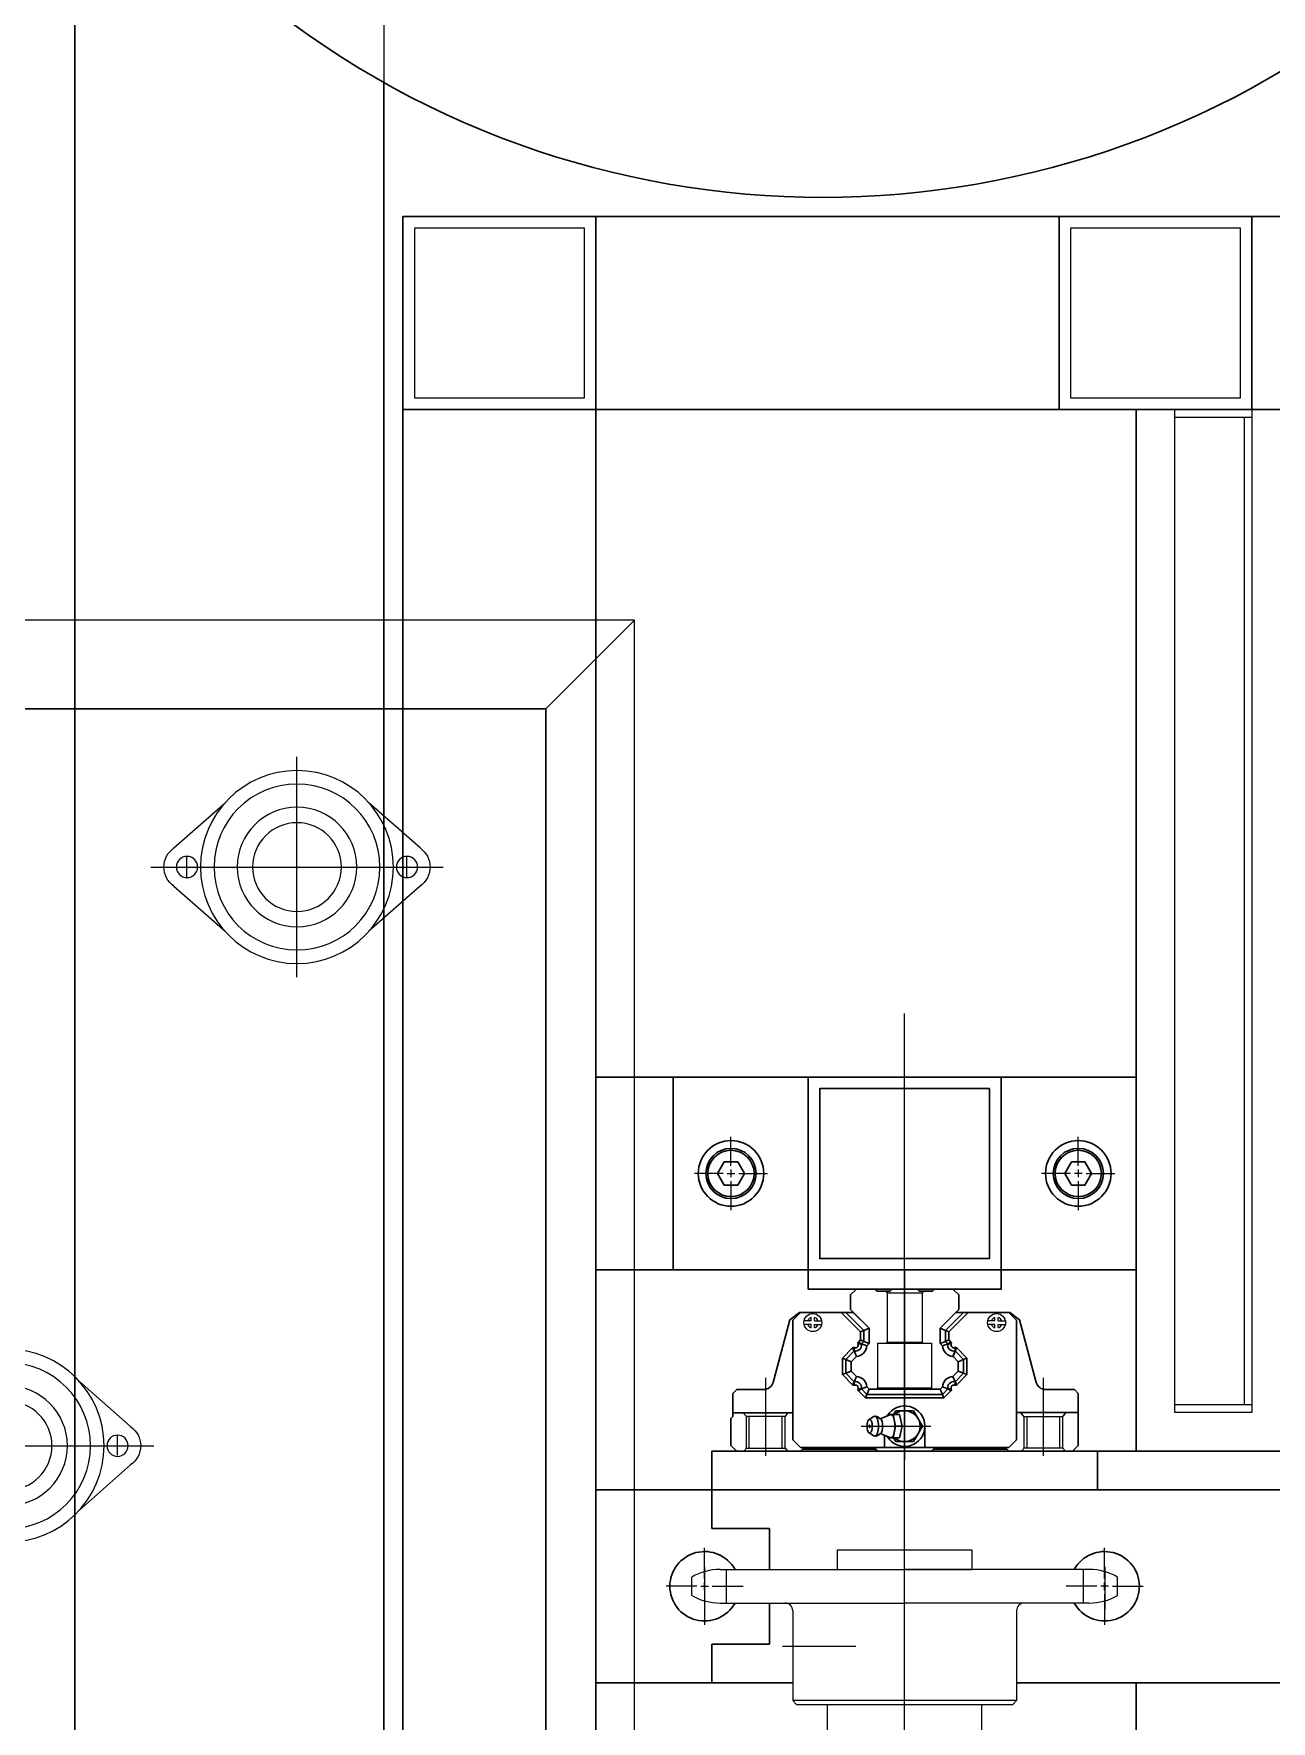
# Model space of a CAD drawing. Extents: x 539033 to 804858, y 468425 to 1263560.
# Drawn here: x 743280.5 to 743601.2, y 509810.5 to 510247.9 of the extents above; entities that cross this region are included whole.
import ezdxf

# ---------------------------------------------------------------- set-up
doc = ezdxf.new("R2010")
doc.units = 0
doc.header["$LTSCALE"] = 1000
doc.header["$MEASUREMENT"] = 0
for name, pattern in [('0', [0, 0]), ('1', [0]), ('ACAD_ISO02W100', [15, 12, -3]), ('ACAD_ISO04W100', [30, 24, -3, 0, -3]), ('CENTER', [50.8, 31.75, -6.35, 6.35, -6.35]), ('CENTER2', [1.125, 0.75, -0.125, 0.125, -0.125]), ('DASH', [0.35, 0.25, -0.1])]:
    doc.linetypes.add(name, pattern=pattern)
doc.layers.get('0').update_dxf_attribs({"linetype": 'CONTINUOUS'})
for name, color, linetype, lineweight in [('2', 7, '1', 15), ('中心線', 4, 'CENTER2', 20), ('图层3', 1, 'ACAD_ISO04W100', 20), ('指線', 3, 'CONTINUOUS', 15), ('点划线', 1, 'ACAD_ISO04W100', 15), ('粗实线', 7, '0', 30), ('虚线', 6, 'ACAD_ISO02W100', 18)]:
    doc.layers.add(name, color=color, linetype=linetype, lineweight=lineweight)
for name, color, linetype in [('图层1', 7, 'CONTINUOUS'), ('摄像头', 7, 'CONTINUOUS'), ('虛線', 7, 'DASH')]:
    doc.layers.add(name, color=color, linetype=linetype)

# ---------------------------------------------------------------- blocks, each defined once
blk = doc.blocks.new('A$C39D3793F')
for p, q in [((5.97, 33.53), (19.23, 45.24)), ((69.75, 33.53), (56.5, 45.24)), ((5.97, 23.62), (19.23, 11.91)), ((69.75, 23.62), (56.5, 11.91))]:
    blk.add_line(p, q)
for centre, radius in [((37.86, 28.58), 25), ((37.86, 28.58), 21.5), ((37.86, 28.58), 15.5), ((37.86, 28.58), 11.5), ((9.36, 28.58), 2.75), ((66.36, 28.58), 2.75)]:
    blk.add_circle(centre, radius)
for centre, start, end in [((9.36, 28.58), 124.3878, 235.6122), ((66.36, 28.58), 304.3878, 55.6122)]:
    blk.add_arc(centre, 6, start, end)
at = {"layer": '2', "color": 1, "linetype": 'CENTER'}
for p, q in [((37.86, 57.15), (37.86, 0)), ((9.36, 31.12), (9.36, 26.03)), ((66.36, 31.12), (66.36, 26.03)), ((0, 28.58), (75.73, 28.58))]:
    blk.add_line(p, q, dxfattribs=at)
blk = doc.blocks.new('A$C1B1E489D')
for points in [[(0, 0), (1254, 0), (1254, 832), (0, 832)], [(0, 832), (1254, 832), (1254, 0), (0, 0)]]:
    blk.add_lwpolyline(points, close=True)
at = {"extrusion": (0, 0, -1), "zscale": -1, "rotation": 180}
for p in [(-1151.64, 819.58), (-1076.64, 669.58)]:
    blk.add_blockref('A$C39D3793F', p, dxfattribs=at)
blk = doc.blocks.new('A$C345078F3')
blk.add_line((7800, 1515), (7777, 1492))
blk.add_lwpolyline([(23, 660), (23, 1492), (7777, 1492), (7777, 660), (7800, 660), (7800, 1515), (0, 1515), (0, 660)])
at = {"linetype": 'ByBlock'}
blk.add_blockref('A$C1B1E489D', (6523, 660), dxfattribs=at)
blk = doc.blocks.new('A$C14401467')
at = {"layer": '图层1'}
for p, q in [((-3.26, 122.39), (-8.04, 122.39)), ((-10, 115.07), (-10, 67.23)), ((-1.3, 115.07), (-1.3, 67.23)), ((-10, 113.52), (-1.3, 113.52)), ((0.7, 96.23), (24, 96.23)), ((24, 96.23), (25, 95.23)), ((24, 96.23), (24, 38.23)), ((25, 39.23), (25, 95.23)), ((219.35, 87.23), (25, 87.23)), ((-10, 19.39), (-10, 67.23)), ((-1.3, 19.39), (-1.3, 67.23)), ((219.35, 47.23), (25, 47.23)), ((0.7, 38.23), (24, 38.23)), ((24, 38.23), (25, 39.23)), ((-10, 20.95), (-1.3, 20.95)), ((-3.26, 12.07), (-8.04, 12.07))]:
    blk.add_line(p, q, dxfattribs=at)
blk.add_lwpolyline([(-15, 49.73), (-10, 49.73), (-10, 84.73), (-15, 84.73)], close=True, dxfattribs=at)
for centre, radius, start, end in [((4.68, 115.07), 14.68, 150.0531, 179.9654), ((-15.98, 115.07), 14.68, 0.0346, 29.9469), ((0.7, 98.23), 2, 180, 270), ((0.7, 36.23), 2, 90, 180), ((4.68, 19.4), 14.68, 180.0346, 209.9469), ((-15.98, 19.4), 14.68, 330.0531, 359.9654)]:
    blk.add_arc(centre, radius, start, end, dxfattribs=at)
at = {"layer": '图层3'}
for p, q in [((-10.67, 119.07), (0.36, 119.07)), ((10, 54.54), (10, 35.61)), ((-10.67, 15.4), (0.36, 15.4))]:
    blk.add_line(p, q, dxfattribs=at)
blk = doc.blocks.new('A$C575F425F')
for p, q in [((1.5, 47.15), (0, 45.65)), ((0, 32.15), (0, 45.65)), ((1.5, 47.15), (18, 47.15)), ((18, 47.15), (18.5, 46.65)), ((18.5, 46.65), (37.5, 46.65)), ((38, 47.15), (37.5, 46.65)), ((38, 47.15), (52, 47.15)), ((52, 47.15), (52.5, 46.65)), ((52.5, 46.65), (71.5, 46.65)), ((72, 47.15), (71.5, 46.65)), ((72, 47.15), (88.5, 47.15)), ((88.5, 47.15), (90, 45.65)), ((90, 45.65), (90, 38.65)), ((90, 38.65), (89.5, 38.15)), ((89.5, 38.15), (89.5, 32.15)), ((0, 32.15), (1, 31.15)), ((1, 31.15), (8.49, 31.15)), ((88.5, 31.15), (81.51, 31.15)), ((88.5, 31.15), (89.5, 32.15)), ((15.25, 13.09), (10.91, 29.3)), ((74.75, 13.09), (79.09, 29.3)), ((15.25, 13.09), (17.77, 11.15)), ((17.77, 11.15), (31.7, 11.15)), ((72.23, 11.15), (58.3, 11.15)), ((74.75, 13.09), (72.23, 11.15))]:
    blk.add_line(p, q)
at = {"ltscale": 0.27}
for p, q in [((16, 44.16), (18, 46.16)), ((18, 46.16), (16, 44.16)), ((16, 44.16), (16, 13.16)), ((16, 13.16), (16, 44.16)), ((72, 46.16), (18, 46.16)), ((18, 46.16), (72, 46.16)), ((39.75, 40.66), (39.75, 46.16)), ((39.75, 40.66), (39.75, 46.16)), ((42.69, 44.66), (40.38, 40.66)), ((42.69, 44.66), (47.31, 44.66)), ((47.89, 43.66), (47.31, 44.66)), ((50.25, 42.98), (50.25, 46.16)), ((50.25, 42.98), (50.25, 46.16)), ((72, 46.16), (74, 44.16)), ((74, 44.16), (72, 46.16)), ((74, 13.16), (74, 44.16)), ((74, 44.16), (74, 13.16)), ((40.38, 40.66), (42.69, 36.66)), ((45.64, 40.66), (46.3, 43.66)), ((45.64, 40.66), (47.33, 40.66)), ((46.3, 37.66), (45.64, 40.66)), ((46.3, 43.66), (49.32, 43.66)), ((47.33, 40.66), (47.99, 43.66)), ((47.99, 37.66), (47.33, 40.66)), ((47.5, 40.66), (47.53, 41.24)), ((47.53, 40.07), (47.5, 40.66)), ((47.53, 41.24), (47.59, 41.8)), ((47.59, 39.51), (47.53, 40.07)), ((47.59, 41.8), (47.7, 42.32)), ((47.7, 38.99), (47.59, 39.51)), ((47.7, 42.32), (47.84, 42.78)), ((47.84, 42.78), (48.01, 43.15)), ((48.01, 43.15), (48.21, 43.43)), ((48.21, 43.43), (48.43, 43.6)), ((48.43, 43.6), (48.65, 43.66)), ((48.65, 43.66), (48.88, 43.6)), ((48.88, 43.6), (50.88, 42.69)), ((49.38, 43.37), (49.32, 43.66)), ((50.68, 40.66), (50.7, 41.04)), ((50.7, 40.27), (50.68, 40.66)), ((50.7, 41.04), (50.74, 41.4)), ((50.74, 39.91), (50.7, 40.27)), ((50.74, 41.4), (50.81, 41.74)), ((50.81, 39.57), (50.74, 39.91)), ((50.81, 41.74), (50.9, 42.04)), ((50.9, 39.28), (50.81, 39.57)), ((50.88, 42.69), (51.12, 42.59)), ((50.9, 42.04), (51.01, 42.28)), ((51.01, 42.28), (51.14, 42.46)), ((51.12, 42.59), (51.33, 42.6)), ((51.14, 42.46), (51.28, 42.57)), ((51.28, 42.57), (51.33, 42.6)), ((51.33, 42.6), (51.89, 42.97)), ((51.72, 42.83), (51.89, 42.97)), ((51.79, 40.66), (51.81, 41.15)), ((51.81, 40.16), (51.79, 40.66)), ((51.81, 41.15), (51.86, 41.63)), ((51.86, 39.68), (51.81, 40.16)), ((51.86, 41.63), (51.95, 42.07)), ((51.95, 39.24), (51.86, 39.68)), ((51.89, 42.97), (52.21, 43.13)), ((51.95, 42.07), (52.07, 42.46)), ((52.07, 42.46), (52.22, 42.78)), ((52.21, 43.13), (52.4, 43.18)), ((52.22, 42.78), (52.39, 43.01)), ((52.39, 43.01), (52.57, 43.16)), ((52.4, 43.18), (52.76, 43.21)), ((52.57, 43.16), (52.76, 43.21)), ((52.76, 43.21), (52.95, 43.16)), ((52.95, 43.16), (54.21, 42.41)), ((53.39, 40.66), (53.4, 41)), ((53.4, 40.31), (53.39, 40.66)), ((53.4, 41), (53.44, 41.34)), ((53.44, 39.97), (53.4, 40.31)), ((53.44, 41.34), (53.5, 41.65)), ((53.5, 39.66), (53.44, 39.97)), ((53.5, 41.65), (53.59, 41.92)), ((53.59, 39.39), (53.5, 39.66)), ((53.59, 41.92), (53.69, 42.14)), ((53.69, 39.17), (53.59, 39.39)), ((53.69, 42.14), (53.81, 42.31)), ((53.81, 42.31), (53.94, 42.41)), ((53.94, 42.41), (54.07, 42.45)), ((54.07, 42.45), (54.21, 42.41)), ((54.21, 42.41), (54.33, 42.31)), ((54.45, 42.14), (54.33, 42.31)), ((54.56, 41.92), (54.45, 42.14)), ((54.45, 39.17), (54.56, 39.39)), ((54.64, 41.65), (54.56, 41.92)), ((54.56, 39.39), (54.64, 39.66)), ((54.7, 41.34), (54.64, 41.65)), ((54.64, 39.66), (54.7, 39.97)), ((54.74, 41), (54.7, 41.34)), ((54.7, 39.97), (54.74, 40.31)), ((54.76, 40.66), (54.74, 41)), ((54.74, 40.31), (54.76, 40.66)), ((16, 37.15), (0, 37.15)), ((47.31, 36.66), (42.69, 36.66)), ((46.3, 37.66), (49.32, 37.66)), ((47.89, 37.66), (47.31, 36.66)), ((47.84, 38.53), (47.7, 38.99)), ((48.01, 38.16), (47.84, 38.53)), ((48.21, 37.88), (48.01, 38.16)), ((48.21, 37.88), (48.43, 37.71)), ((48.43, 37.71), (48.65, 37.66)), ((48.65, 37.66), (48.88, 37.71)), ((48.88, 37.71), (50.88, 38.62)), ((49.32, 37.66), (49.38, 37.94)), ((50.88, 38.62), (51.12, 38.72)), ((51.01, 39.03), (50.9, 39.28)), ((51.14, 38.85), (51.01, 39.03)), ((51.07, 38.72), (51.12, 38.72)), ((51.12, 38.72), (51.33, 38.71)), ((51.14, 38.85), (51.28, 38.74)), ((51.28, 38.74), (51.33, 38.71)), ((51.33, 38.71), (51.89, 38.34)), ((51.89, 38.34), (52.21, 38.18)), ((52.07, 38.85), (51.95, 39.24)), ((52.22, 38.53), (52.07, 38.85)), ((52.21, 38.18), (52.4, 38.13)), ((52.39, 38.3), (52.22, 38.53)), ((52.39, 38.3), (52.57, 38.15)), ((52.4, 38.13), (52.76, 38.1)), ((52.57, 38.15), (52.76, 38.1)), ((52.76, 38.1), (52.95, 38.15)), ((52.95, 38.15), (54.21, 38.9)), ((53.81, 39), (53.69, 39.17)), ((53.8, 39.02), (53.8, 39.02)), ((53.81, 39), (53.94, 38.9)), ((53.94, 38.9), (54.07, 38.86)), ((54.07, 38.86), (54.21, 38.9)), ((54.21, 38.9), (54.33, 39)), ((54.33, 39), (54.45, 39.17)), ((74, 37.16), (89.5, 37.16)), ((33.79, 31), (32.92, 30.92)), ((33.79, 31), (32.92, 30.92)), ((34.86, 33.29), (33.03, 31.46)), ((34.86, 33.29), (33.03, 31.46)), ((33.79, 31), (33.03, 31.46)), ((33.79, 31), (33.03, 31.46)), ((35.22, 32.43), (33.79, 31)), ((35.22, 32.43), (33.79, 31)), ((35.19, 30.45), (33.79, 31)), ((35.2, 30.46), (33.79, 31)), ((55.14, 33.29), (34.86, 33.29)), ((35.22, 32.43), (34.86, 33.29)), ((34.86, 33.29), (55.14, 33.29)), ((35.22, 32.43), (34.86, 33.29)), ((35.79, 31.06), (35.2, 30.46)), ((35.79, 31.06), (35.2, 30.46)), ((35.22, 32.43), (54.78, 32.43)), ((54.78, 32.43), (35.22, 32.43)), ((35.79, 31.06), (35.22, 32.43)), ((35.79, 31.06), (35.22, 32.43)), ((35.79, 31.06), (54.21, 31.06)), ((54.21, 31.06), (35.79, 31.06)), ((35.79, 31.06), (54.21, 31.06)), ((54.21, 31.06), (35.79, 31.06)), ((54.11, 31.06), (35.89, 31.06)), ((35.89, 31.06), (54.11, 31.06)), ((54.11, 31.06), (35.89, 31.06)), ((35.89, 31.06), (54.11, 31.06)), ((54.21, 31.06), (54.78, 32.43)), ((54.21, 31.06), (54.78, 32.43)), ((54.21, 31.06), (54.8, 30.46)), ((54.21, 31.06), (54.8, 30.46)), ((54.21, 31.06), (54.8, 30.46)), ((54.21, 31.06), (54.8, 30.46)), ((54.78, 32.43), (55.14, 33.29)), ((54.78, 32.43), (55.14, 33.29)), ((54.78, 32.43), (56.21, 31)), ((54.78, 32.43), (56.21, 31)), ((54.8, 30.46), (56.21, 31)), ((54.8, 30.45), (56.21, 31)), ((55.14, 33.29), (56.97, 31.46)), ((55.14, 33.29), (56.97, 31.46)), ((56.21, 31), (56.97, 31.46)), ((56.21, 31), (56.97, 31.46)), ((56.21, 31), (57.08, 30.92)), ((56.21, 31), (57.08, 30.92)), ((31.48, 29.92), (28.86, 27.29)), ((31.48, 29.92), (28.86, 27.29)), ((28.86, 23.01), (28.86, 27.29)), ((28.86, 23.01), (28.86, 27.29)), ((29.73, 26.93), (28.86, 27.29)), ((29.73, 26.93), (28.86, 27.29)), ((31.94, 29.15), (29.73, 26.93)), ((31.94, 29.15), (29.73, 26.93)), ((31.1, 26.37), (29.73, 26.93)), ((31.1, 26.37), (29.73, 26.93)), ((29.73, 23.37), (29.73, 26.93)), ((29.73, 23.37), (29.73, 26.93)), ((32.48, 27.75), (31.1, 26.37)), ((32.48, 27.75), (31.1, 26.37)), ((31.1, 23.94), (31.1, 26.37)), ((31.1, 23.94), (31.1, 26.37)), ((31.1, 23.94), (31.1, 26.37)), ((31.1, 23.94), (31.1, 26.37)), ((31.94, 29.15), (31.48, 29.92)), ((31.94, 29.15), (31.48, 29.92)), ((31.94, 29.15), (32.02, 30.03)), ((31.94, 29.15), (32.02, 30.03)), ((32.48, 27.75), (31.94, 29.15)), ((32.48, 27.75), (31.94, 29.15)), ((57.52, 27.75), (58.06, 29.15)), ((57.52, 27.75), (58.06, 29.15)), ((57.52, 27.75), (58.9, 26.37)), ((57.52, 27.75), (58.9, 26.37)), ((57.52, 27.75), (58.9, 26.37)), ((57.52, 27.75), (58.9, 26.37)), ((58.06, 29.15), (57.98, 30.03)), ((58.06, 29.15), (57.98, 30.03)), ((58.06, 29.15), (58.51, 29.92)), ((58.06, 29.15), (58.51, 29.92)), ((58.06, 29.15), (60.27, 26.93)), ((58.06, 29.15), (60.27, 26.93)), ((58.51, 29.92), (61.14, 27.29)), ((58.51, 29.92), (61.14, 27.29)), ((58.9, 26.37), (60.27, 26.93)), ((58.9, 26.37), (60.27, 26.93)), ((58.9, 23.94), (58.9, 26.37)), ((58.9, 23.94), (58.9, 26.37)), ((58.9, 23.94), (58.9, 26.37)), ((58.9, 23.94), (58.9, 26.37)), ((60.27, 26.93), (61.14, 27.29)), ((60.27, 26.93), (61.14, 27.29)), ((60.27, 23.37), (60.27, 26.93)), ((60.27, 23.37), (60.27, 26.93)), ((61.14, 23.01), (61.14, 27.29)), ((61.14, 23.01), (61.14, 27.29)), ((29.73, 23.37), (28.86, 23.01)), ((29.73, 23.37), (28.86, 23.01)), ((28.86, 23.01), (31.48, 20.39)), ((28.86, 23.01), (31.48, 20.39)), ((31.1, 23.94), (29.73, 23.37)), ((31.1, 23.94), (29.73, 23.37)), ((29.73, 23.37), (31.94, 21.16)), ((29.73, 23.37), (31.94, 21.16)), ((31.1, 23.94), (32.47, 22.56)), ((31.1, 23.94), (32.47, 22.56)), ((31.1, 23.94), (32.47, 22.56)), ((31.1, 23.94), (32.47, 22.56)), ((32.48, 22.56), (31.94, 21.16)), ((32.47, 22.56), (31.94, 21.16)), ((58.9, 23.94), (57.52, 22.56)), ((58.9, 23.94), (57.52, 22.56)), ((58.9, 23.94), (57.52, 22.56)), ((58.9, 23.94), (57.52, 22.56)), ((57.52, 22.56), (58.06, 21.16)), ((57.52, 22.56), (58.06, 21.16)), ((60.27, 23.37), (58.06, 21.16)), ((60.27, 23.37), (58.06, 21.16)), ((61.14, 23.01), (58.52, 20.39)), ((61.14, 23.01), (58.52, 20.39)), ((58.9, 23.94), (60.27, 23.37)), ((58.9, 23.94), (60.27, 23.37)), ((60.27, 23.37), (61.14, 23.01)), ((60.27, 23.37), (61.14, 23.01)), ((31.48, 20.39), (31.94, 21.16)), ((31.48, 20.39), (31.94, 21.16)), ((31.94, 21.16), (32.02, 20.28)), ((31.94, 21.16), (32.02, 20.28)), ((33.79, 19.3), (32.91, 19.38)), ((33.79, 19.3), (32.91, 19.38)), ((33.79, 19.3), (33.02, 18.84)), ((33.79, 19.3), (33.02, 18.84)), ((33.02, 18.84), (33.56, 18.31)), ((33.02, 18.84), (33.56, 18.31)), ((34.43, 18.67), (33.56, 18.31)), ((34.43, 18.67), (33.56, 18.31)), ((33.56, 18.31), (33.56, 16.18)), ((33.56, 18.31), (33.56, 16.18)), ((35.2, 19.84), (33.79, 19.3)), ((35.2, 19.84), (33.79, 19.3)), ((33.79, 19.3), (34.43, 18.67)), ((33.79, 19.3), (34.43, 18.67)), ((35.8, 19.24), (34.43, 18.67)), ((35.8, 19.24), (34.43, 18.67)), ((34.43, 18.67), (34.43, 15.82)), ((34.43, 18.67), (34.43, 15.82)), ((35.2, 19.84), (35.8, 19.24)), ((35.2, 19.84), (35.8, 19.24)), ((35.2, 19.84), (35.8, 19.24)), ((35.2, 19.84), (35.8, 19.24)), ((35.8, 19.24), (35.8, 15.26)), ((35.8, 19.24), (35.8, 15.26)), ((35.8, 19.24), (35.8, 15.26)), ((35.8, 19.24), (35.8, 15.26)), ((54.8, 19.84), (54.2, 19.24)), ((54.8, 19.84), (54.2, 19.24)), ((54.8, 19.84), (54.2, 19.24)), ((54.8, 19.84), (54.2, 19.24)), ((54.2, 19.24), (55.57, 18.67)), ((54.2, 19.24), (55.57, 18.67)), ((54.2, 19.24), (54.2, 15.26)), ((54.2, 19.24), (54.2, 15.26)), ((54.2, 19.24), (54.2, 15.26)), ((54.2, 19.24), (54.2, 15.26)), ((54.8, 19.84), (56.21, 19.3)), ((54.8, 19.84), (56.21, 19.3)), ((56.21, 19.3), (55.57, 18.67)), ((56.21, 19.3), (55.57, 18.67)), ((55.57, 18.67), (56.44, 18.31)), ((55.57, 18.67), (56.44, 18.31)), ((55.57, 18.67), (55.57, 15.82)), ((55.57, 18.67), (55.57, 15.82)), ((56.21, 19.3), (57.09, 19.38)), ((56.21, 19.3), (57.09, 19.38)), ((56.21, 19.3), (56.97, 18.84)), ((56.21, 19.3), (56.97, 18.84)), ((56.97, 18.84), (56.44, 18.31)), ((56.97, 18.84), (56.44, 18.31)), ((56.44, 18.31), (56.44, 16.18)), ((56.44, 18.31), (56.44, 16.18)), ((58.06, 21.16), (57.98, 20.28)), ((58.06, 21.16), (57.98, 20.28)), ((58.52, 20.39), (58.06, 21.16)), ((58.52, 20.39), (58.06, 21.16)), ((18, 11.16), (16, 13.16)), ((33.56, 16.18), (28.53, 11.16)), ((33.56, 16.18), (28.53, 11.16)), ((34.43, 15.82), (29.76, 11.16)), ((34.43, 15.82), (29.76, 11.16)), ((35.8, 15.26), (31, 10.45)), ((35.8, 15.26), (31.7, 11.16)), ((34.43, 15.82), (33.56, 16.18)), ((34.43, 15.82), (33.56, 16.18)), ((35.8, 15.26), (34.43, 15.82)), ((35.8, 15.26), (34.43, 15.82)), ((54.2, 15.26), (55.57, 15.82)), ((54.2, 15.26), (55.57, 15.82)), ((54.2, 15.26), (58.3, 11.16)), ((54.2, 15.26), (59, 10.45)), ((55.57, 15.82), (56.44, 16.18)), ((55.57, 15.82), (56.44, 16.18)), ((55.57, 15.82), (60.24, 11.16)), ((55.57, 15.82), (60.24, 11.16)), ((56.44, 16.18), (61.47, 11.16)), ((56.44, 16.18), (61.47, 11.16)), ((74, 13.16), (72, 11.16)), ((17.77, 11.16), (24.2, 11.16)), ((31, 10.45), (31, 6.65)), ((59, 10.45), (59, 6.65)), ((31, 6.65), (32.5, 5.15)), ((37.25, 5.15), (32.5, 5.15)), ((37.75, 5.65), (37.25, 5.15)), ((37.75, 5.65), (41.25, 5.65)), ((41.25, 5.65), (41.75, 5.15)), ((41.75, 5.15), (48.25, 5.15)), ((48.75, 5.65), (48.25, 5.15)), ((52.25, 5.65), (48.75, 5.65)), ((52.25, 5.65), (52.75, 5.15)), ((52.75, 5.15), (57.5, 5.15)), ((59, 6.65), (57.5, 5.15))]:
    blk.add_line(p, q, dxfattribs=at)
blk.add_lwpolyline([(53.95, 40.66), (53.99, 40.44), (54.02, 40.38), (54.05, 40.35), (54.09, 40.35), (54.13, 40.38), (54.16, 40.44), (54.19, 40.57), (54.19, 40.66), (54.16, 40.87), (54.12, 40.94), (54.09, 40.96), (54.05, 40.96), (54.02, 40.93), (53.99, 40.87), (53.96, 40.74), (53.95, 40.66)], dxfattribs=at)
for centre, radius, start, end in [((45, 40.66), 5.25, 30.2433, 329.7567), ((45, 40.66), 4, 48.5904, 311.4096), ((32.27, 30.67), 1.56, 257.7699, 12.2301), ((32.27, 30.67), 1.56, 257.7695, 12.2297), ((32.27, 30.67), 0.69, 248.5914, 21.4086), ((32.27, 30.67), 0.69, 248.5911, 21.4082), ((33.38, 31.11), 0.5, 135, 201.4086), ((33.38, 31.11), 0.5, 134.9996, 201.4082), ((57.73, 30.67), 1.56, 167.7699, 282.2301), ((57.73, 30.67), 1.56, 167.7695, 282.2297), ((56.62, 31.11), 0.5, 338.5914, 45), ((56.62, 31.11), 0.5, 338.5911, 44.9996), ((57.73, 30.67), 0.69, 158.5914, 291.4086), ((57.73, 30.67), 0.69, 158.5911, 291.4082), ((31.84, 29.56), 0.5, 68.5914, 135), ((31.84, 29.56), 0.5, 68.5911, 134.9996), ((32.27, 30.67), 2.93, 274.1425, 355.8575), ((32.27, 30.67), 2.93, 274.1421, 355.8571), ((32.27, 30.67), 2.93, 274.1425, 355.8575), ((32.27, 30.67), 2.93, 274.1421, 355.8571), ((57.73, 30.67), 2.93, 184.1425, 265.8575), ((57.73, 30.67), 2.93, 184.1421, 265.8571), ((57.73, 30.67), 2.93, 184.1425, 265.8575), ((57.73, 30.67), 2.93, 184.1421, 265.8571), ((58.16, 29.56), 0.5, 45, 111.4086), ((58.16, 29.56), 0.5, 44.9996, 111.4082), ((32.27, 19.64), 2.93, 3.9526, 86.0474), ((32.27, 19.64), 2.93, 3.9522, 86.047), ((32.27, 19.64), 2.93, 3.9526, 86.0474), ((32.27, 19.64), 2.93, 3.9522, 86.047), ((57.73, 19.64), 2.93, 93.9526, 176.0474), ((57.73, 19.64), 2.93, 93.9522, 176.047), ((57.73, 19.64), 2.93, 93.9526, 176.0474), ((57.73, 19.64), 2.93, 93.9522, 176.047), ((31.83, 20.74), 0.5, 225, 291.7424), ((31.83, 20.74), 0.5, 224.9996, 291.742), ((32.27, 19.64), 1.56, 347.4917, 102.5083), ((32.27, 19.64), 1.56, 347.4913, 102.5079), ((32.27, 19.64), 0.69, 338.2576, 111.7424), ((32.27, 19.64), 0.69, 338.2572, 111.742), ((33.38, 19.2), 0.5, 158.2576, 225), ((33.38, 19.2), 0.5, 158.2572, 224.9996), ((57.73, 19.64), 1.56, 77.4917, 192.5083), ((57.73, 19.64), 1.56, 77.4913, 192.5079), ((56.62, 19.2), 0.5, 315, 21.7424), ((56.62, 19.2), 0.5, 314.9996, 21.742), ((57.73, 19.64), 0.69, 68.2576, 201.7424), ((57.73, 19.64), 0.69, 68.2572, 201.742), ((58.17, 20.74), 0.5, 248.2576, 315), ((58.17, 20.74), 0.5, 248.2572, 314.9996)]:
    blk.add_arc(centre, radius, start, end, dxfattribs=at)
for centre, start, end in [((8.49, 28.65), 15, 90), ((81.51, 28.65), 90, 165)]:
    blk.add_arc(centre, 2.5, start, end)
blk.add_point((54.76, 40.66))
at = {"layer": '中心線', "ltscale": 0.27}
for p, q in [((9, 48.36), (9, 28.14)), ((9, 48.36), (9, 28.15)), ((45, 0), (45, 49.46)), ((81, 48.36), (81, 28.15)), ((81, 48.36), (81, 28.15)), ((56.26, 40.66), (38.25, 40.66))]:
    blk.add_line(p, q, dxfattribs=at)
at = {"layer": '指線', "ltscale": 0.27}
for p, q in [((20.73, 14.27), (18.91, 14.27)), ((20.73, 13.34), (18.91, 13.34)), ((20.73, 15.12), (20.73, 14.27)), ((20.73, 13.34), (20.73, 12.49)), ((21.66, 15.12), (21.66, 14.27)), ((21.66, 14.27), (23.48, 14.27)), ((21.66, 13.34), (21.66, 12.49)), ((21.66, 13.34), (23.48, 13.34)), ((68.33, 14.27), (66.51, 14.27)), ((68.33, 13.34), (66.51, 13.34)), ((68.33, 15.12), (68.33, 14.27)), ((68.33, 13.34), (68.33, 12.49)), ((69.26, 15.12), (69.26, 14.27)), ((69.26, 14.27), (71.08, 14.27)), ((69.26, 13.34), (69.26, 12.49)), ((69.26, 13.34), (71.08, 13.34))]:
    blk.add_line(p, q, dxfattribs=at)
for centre in [(21.19, 13.81), (68.79, 13.81)]:
    blk.add_circle(centre, 2.33, dxfattribs=at)
for centre, start, end in [((21.19, 13.81), 109.5521, 160.5126), ((21.19, 13.81), 199.4719, 250.4304), ((21.19, 13.81), 19.4698, 70.5929), ((21.19, 13.81), 289.3896, 340.5106), ((68.79, 13.81), 109.5521, 160.5126), ((68.79, 13.81), 199.4719, 250.4304), ((68.79, 13.81), 19.4698, 70.5929), ((68.79, 13.81), 289.3896, 340.5106)]:
    blk.add_arc(centre, 1.4, start, end, dxfattribs=at)
at = {"layer": '虛線', "ltscale": 0.27}
for p, q in [((4, 46.36), (3.32, 47.16)), ((4, 46.35), (3.32, 47.15)), ((4, 46.36), (4, 38.16)), ((4, 46.35), (14, 46.35)), ((4, 46.36), (14, 46.36)), ((4, 46.35), (4, 38.15)), ((4.75, 46.35), (4.75, 38.15)), ((4.75, 46.36), (4.75, 38.16)), ((13.25, 46.35), (13.25, 38.15)), ((13.25, 46.36), (13.25, 38.16)), ((14, 46.35), (14.68, 47.15)), ((14, 46.36), (14.68, 47.16)), ((14, 46.35), (14, 38.15)), ((14, 46.36), (14, 38.16)), ((76, 46.36), (75.32, 47.16)), ((76, 46.36), (75.32, 47.16)), ((76, 46.36), (76, 38.16)), ((76, 46.36), (76, 38.16)), ((86, 46.36), (76, 46.36)), ((86, 46.36), (76, 46.36)), ((76.75, 46.36), (76.75, 38.16)), ((76.75, 46.36), (76.75, 38.16)), ((85.25, 46.36), (85.25, 38.16)), ((85.25, 46.36), (85.25, 38.16)), ((86, 46.36), (86.68, 47.16)), ((86, 46.36), (86.68, 47.16)), ((86, 46.36), (86, 38.16)), ((86, 46.36), (86, 38.16)), ((4, 38.16), (3.15, 37.16)), ((4, 38.15), (3.15, 37.15)), ((14, 38.15), (4, 38.15)), ((14, 38.16), (4, 38.16)), ((14, 38.21), (14.85, 37.15)), ((14, 38.21), (14.85, 37.16)), ((76, 38.21), (75.15, 37.16)), ((76, 38.21), (75.15, 37.16)), ((76, 38.16), (86, 38.16)), ((76, 38.16), (86, 38.16)), ((86, 38.16), (86.85, 37.16)), ((86, 38.16), (86.85, 37.16)), ((38, 30.75), (37.83, 31.06)), ((38, 19.15), (38, 30.75)), ((52, 30.75), (38, 30.75)), ((52.17, 31.06), (52, 30.75)), ((52, 19.15), (52, 30.75)), ((52, 19.15), (38, 19.15)), ((40.2, 19.15), (40.5, 18.85)), ((40.5, 6.05), (40.5, 18.85)), ((49.5, 18.85), (40.5, 18.85)), ((49.8, 19.15), (49.5, 18.85)), ((49.5, 6.05), (49.5, 18.85)), ((40.1, 5.65), (40.5, 6.05)), ((49.5, 6.05), (40.5, 6.05)), ((49.9, 5.65), (49.5, 6.05))]:
    blk.add_line(p, q, dxfattribs=at)
blk = doc.blocks.new('A$C4B1D05A6')
at = {"layer": '点划线'}
for p, q in [((6.5, 8.5), (6.5, 16)), ((4.5, 6.5), (-3, 6.5)), ((5.5, 6.5), (7.5, 6.5)), ((6.5, 5.5), (6.5, 7.5)), ((6.5, 4.5), (6.5, -3)), ((8.5, 6.5), (16, 6.5))]:
    blk.add_line(p, q, dxfattribs=at)
at = {"layer": '粗实线'}
blk.add_lwpolyline([(3.04, 6.5), (4.77, 3.5), (8.23, 3.5), (9.96, 6.5), (8.23, 9.5), (4.77, 9.5)], close=True, dxfattribs=at)
for radius in [8.5, 6.5, 6]:
    blk.add_circle((6.5, 6.5), radius, dxfattribs=at)
blk = doc.blocks.new('A$C22717310')
at = {"layer": '点划线'}
for p, q in [((365, 183.83), (365, 191.83)), ((363, 181.83), (355, 181.83)), ((366, 181.83), (364, 181.83)), ((365, 182.83), (365, 180.83)), ((365, 179.83), (365, 171.83)), ((367, 181.83), (375, 181.83)), ((1043.44, 130), (216.55, 130)), ((365, 80.16), (365, 88.16)), ((365, 77.16), (365, 79.16)), ((363, 78.16), (355, 78.16)), ((366, 78.16), (364, 78.16)), ((365, 76.16), (365, 68.16)), ((367, 78.16), (375, 78.16))]:
    blk.add_line(p, q, dxfattribs=at)
at = {"layer": '粗实线'}
for p, q in [((330, 230), (330, 80)), ((340, 230), (340, 80)), ((390, 230), (390, 159)), ((60, 190), (330, 190)), ((390, 190), (870, 190)), ((340, 180), (330, 180)), ((60, 170), (10, 170)), ((390, 101), (390, 80)), ((350, 80), (350, 95)), ((350, 95), (360.65, 95)), ((369.35, 95), (380, 95)), ((380, 95), (380, 80)), ((340, 80), (330, 80)), ((350, 80), (340, 80)), ((340, 80), (340, 50)), ((390, 80), (380, 80)), ((390, 80), (390, 50)), ((60, 0), (10, 0))]:
    blk.add_line(p, q, dxfattribs=at)
for points in [[(10, 0), (10, 950), (60, 950), (60, 0)], [(10, 220), (10, 170), (60, 170), (60, 220)], [(233, 190), (233, 50), (283, 50), (283, 190)], [(233, 190), (233, 70), (283, 70), (283, 190)], [(233, 155), (233, 105), (283, 105), (283, 155)], [(283, 155), (283, 105), (288, 105), (288, 155)], [(236, 152), (236, 108), (280, 108), (280, 152)], [(10, 50), (10, 0), (60, 0), (60, 50)], [(1250, 50), (1250, 0), (10, 0), (10, 50)]]:
    blk.add_lwpolyline(points, close=True, dxfattribs=at)
for centre, start, end in [((365, 181.83), 298.9033, 241.0967), ((365, 78.16), 118.9033, 61.0967)]:
    blk.add_arc(centre, 9, start, end, dxfattribs=at)
at = {"layer": '虚线', "color": 2}
for p, q in [((60, 220), (320, 220)), ((60, 200), (60, 220)), ((62, 200), (62, 220)), ((318, 220), (318, 200)), ((320, 220), (320, 200)), ((62, 218), (318, 218)), ((320, 200), (60, 200))]:
    blk.add_line(p, q, dxfattribs=at)
for points in [[(13, 217), (13, 173), (57, 173), (57, 217)], [(13, 47), (13, 3), (57, 3), (57, 47)]]:
    blk.add_lwpolyline(points, close=True, dxfattribs=at)
at = {"layer": '粗实线', "rotation": 270}
for name, p in [('A$C4B1D05A6', (251.5, 181.5)), ('A$C575F425F', (282.85, 175))]:
    blk.add_blockref(name, p, dxfattribs=at)
at = {"layer": '粗实线'}
blk.add_blockref('A$C14401467', (370.65, 62.77), dxfattribs=at)
at = {"layer": '粗实线', "xscale": -1, "rotation": 270}
blk.add_blockref('A$C4B1D05A6', (251.5, 78.5), dxfattribs=at)
blk = doc.blocks.new('A$C54FB0A97')
at = {"layer": '粗实线'}
blk.add_lwpolyline([(85, 1365), (3035, 1365), (3035, 85), (85, 85)], close=True, dxfattribs=at)
blk.add_lwpolyline([(1524.8, 165), (165, 165), (165, 587)], dxfattribs=at)
blk.add_arc((1726.99, 278.75), 231.99, 139.7157, 220.2843, dxfattribs=at)
at = {"layer": '虚线'}
blk.add_lwpolyline([(2754.31, 165), (1524.8, 165)], dxfattribs=at)
blk = doc.blocks.new('A$C0E4615E3')
at = {"color": 0, "ltscale": 100}
blk.add_blockref('A$C54FB0A97', (360, 0), dxfattribs=at)
at = {"layer": '摄像头', "color": 1, "lineweight": 25, "ltscale": 100, "xscale": -1}
blk.add_blockref('A$C22717310', (1860, 170), dxfattribs=at)

msp = doc.modelspace()

# ---------------------------------------------------------------- block references
at = {"xscale": -1, "rotation": 270}
msp.add_blockref('A$C0E4615E3', (743206.2, 508350.46), dxfattribs=at)
at = {"linetype": 'ByBlock'}
msp.add_blockref('A$C345078F3', (735636.23, 508580.88), dxfattribs=at)

doc.saveas('drawing.dxf')
